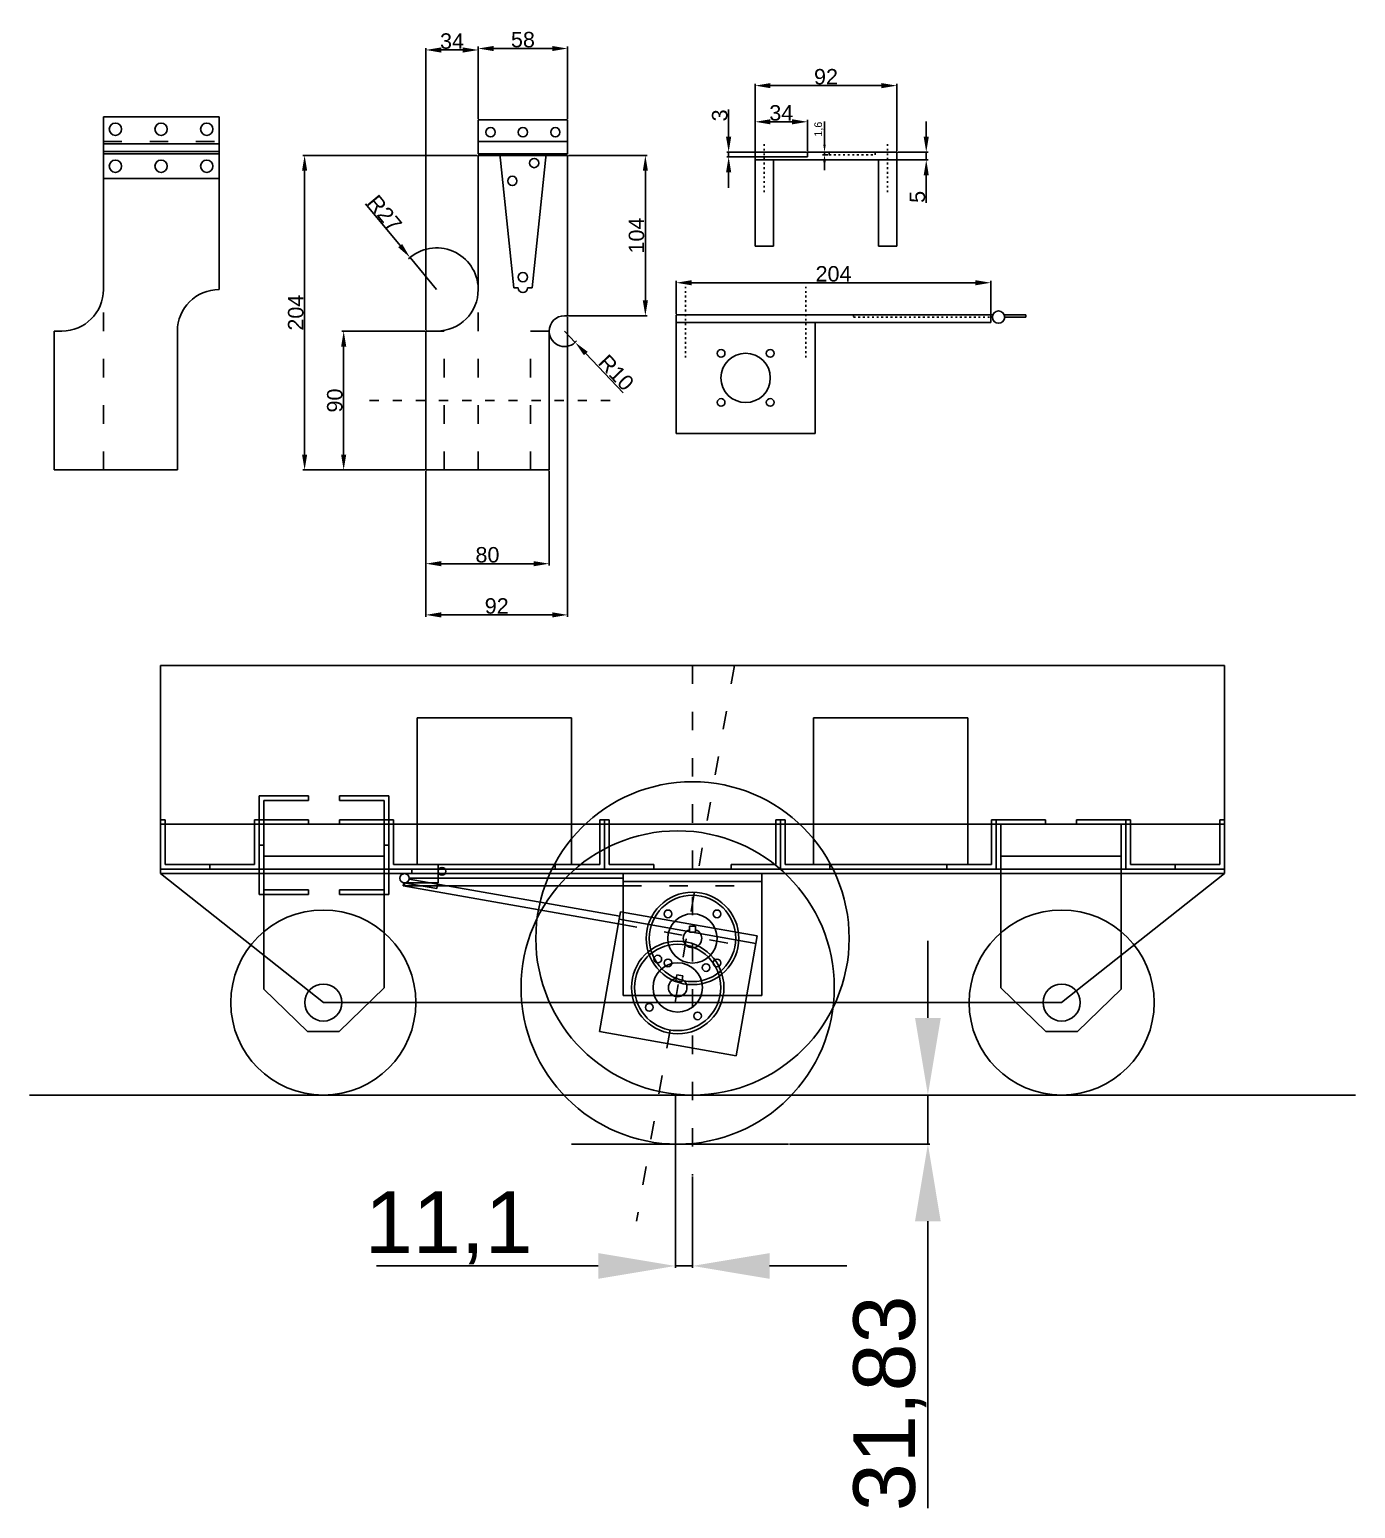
# Model space of a CAD drawing. Header units: millimetres. Extents: x -190 to 2932, y -54 to 4674.
# Drawn here: x 759 to 1619, y 1725 to 2684 of the extents above; entities that cross this region are included whole.
import ezdxf

# ---------------------------------------------------------------- set-up
doc = ezdxf.new("R2010")
doc.units = ezdxf.units.MM
doc.linetypes.add('ACAD_ISO03W100', pattern=[30, 12, -18])
doc.styles.get("Standard").update_dxf_attribs({"font": 'arial.ttf'})
doc.dimstyles.new('ISO-25', dxfattribs={"dimtxt": 40, "dimasz": 50, "dimexe": 1.25, "dimexo": 0.625, "dimtad": 1, "dimtxsty": 'Standard', "dimcen": 2.5, "dimadec": 0, "dimazin": 0, "dimtfac": 1, "dimtmove": 0, "dimatfit": 3, "dimfxl": 1, "dimarcsym": 0})

# ---------------------------------------------------------------- blocks, each defined once
blk = doc.blocks.new('*D38')
at = {"color": 0, "lineweight": -2, "transparency": 16777216}
for p, q in [((1341.84, 2043.46), (1341.84, 2093.46)), ((1251.98, 1993.46), (1343.09, 1993.46)), ((1341.84, 1993.46), (1341.84, 1961.64)), ((1251.98, 1961.64), (1343.09, 1961.64)), ((1341.84, 1911.64), (1341.84, 1725.44))]:
    blk.add_line(p, q, dxfattribs=at)
at = {"color": 0, "transparency": 16777216}
for points in [[(1333.51, 2043.46), (1350.17, 2043.46), (1341.84, 1993.46)], [(1333.51, 1911.64), (1350.17, 1911.64), (1341.84, 1961.64)]]:
    blk.add_solid(points, dxfattribs=at)
at = {"layer": 'Defpoints', "color": 0, "transparency": 16777216}
for p in [(1251.35, 1993.46), (1341.84, 1993.46), (1251.35, 1961.64)]:
    blk.add_point(p, dxfattribs=at)
at = {"color": 0, "transparency": 16777216, "insert": (1317.18, 1793.54), "char_height": 40, "attachment_point": 5, "rotation": 90}
blk.add_mtext('31,83', dxfattribs=at)
blk = doc.blocks.new('*D40')
at = {"color": 0, "lineweight": -2, "transparency": 16777216}
for p, q in [((1178.07, 1961.01), (1178.07, 1881.39)), ((1189.17, 1940.62), (1189.17, 1881.39)), ((1128.07, 1882.64), (984.22, 1882.64)), ((1189.17, 1882.64), (1178.07, 1882.64)), ((1239.17, 1882.64), (1289.17, 1882.64))]:
    blk.add_line(p, q, dxfattribs=at)
at = {"color": 0, "transparency": 16777216}
for points in [[(1128.07, 1890.97), (1128.07, 1874.3), (1178.07, 1882.64)], [(1239.17, 1890.97), (1239.17, 1874.3), (1189.17, 1882.64)]]:
    blk.add_solid(points, dxfattribs=at)
at = {"layer": 'Defpoints', "color": 0, "transparency": 16777216}
for p in [(1178.07, 1961.64), (1189.17, 1941.24), (1189.17, 1882.64)]:
    blk.add_point(p, dxfattribs=at)
at = {"color": 0, "transparency": 16777216, "insert": (1031.05, 1907.3), "char_height": 40, "attachment_point": 5}
blk.add_mtext('11,1', dxfattribs=at)
blk = doc.blocks.new('*D55')
at = {"color": 0, "lineweight": -2, "transparency": 16777216}
for p, q in [((1015.55, 2488.89), (961.66, 2488.89)), ((962.91, 2478.89), (962.91, 2408.89)), ((1015.55, 2398.89), (961.66, 2398.89))]:
    blk.add_line(p, q, dxfattribs=at)
at = {"color": 0, "transparency": 16777216}
for points in [[(961.25, 2478.89), (964.58, 2478.89), (962.91, 2488.89)], [(961.25, 2408.89), (964.58, 2408.89), (962.91, 2398.89)]]:
    blk.add_solid(points, dxfattribs=at)
at = {"layer": 'Defpoints', "color": 0, "transparency": 16777216}
for p in [(1016.18, 2488.89), (962.91, 2398.89), (1016.18, 2398.89)]:
    blk.add_point(p, dxfattribs=at)
at = {"color": 0, "transparency": 16777216, "insert": (957.18, 2443.89), "char_height": 10, "attachment_point": 5, "rotation": 90}
blk.add_mtext('90', dxfattribs=at)
blk = doc.blocks.new('*D56')
at = {"color": 0, "lineweight": -2, "transparency": 16777216}
for p, q in [((1016.18, 2398.26), (1016.18, 2336.82)), ((1096.18, 2398.26), (1096.18, 2336.82)), ((1026.18, 2338.07), (1086.18, 2338.07))]:
    blk.add_line(p, q, dxfattribs=at)
at = {"color": 0, "transparency": 16777216}
for points in [[(1026.18, 2339.73), (1026.18, 2336.4), (1016.18, 2338.07)], [(1086.18, 2339.73), (1086.18, 2336.4), (1096.18, 2338.07)]]:
    blk.add_solid(points, dxfattribs=at)
at = {"layer": 'Defpoints', "color": 0, "transparency": 16777216}
for p in [(1016.18, 2398.89), (1096.18, 2398.89), (1096.18, 2338.07)]:
    blk.add_point(p, dxfattribs=at)
at = {"color": 0, "transparency": 16777216, "insert": (1056.18, 2343.8), "char_height": 10, "attachment_point": 5}
blk.add_mtext('80', dxfattribs=at)
blk = doc.blocks.new('*D57')
at = {"color": 0, "lineweight": -2, "transparency": 16777216}
for p, q in [((977.11, 2571.41), (999.55, 2544.36)), ((1023.18, 2515.89), (1005.94, 2536.67))]:
    blk.add_line(p, q, dxfattribs=at)
blk.add_arc((1023.18, 2515.89), 27, 1.32629, 132.33505, dxfattribs=at)
at = {"color": 0, "transparency": 16777216}
blk.add_solid([(1000.83, 2545.43), (998.27, 2543.3), (1005.94, 2536.67)], dxfattribs=at)
at = {"layer": 'Defpoints', "color": 0, "transparency": 16777216}
for p in [(1005.94, 2536.67), (1023.18, 2515.89)]:
    blk.add_point(p, dxfattribs=at)
at = {"color": 0, "transparency": 16777216, "insert": (989.48, 2565.34), "char_height": 10, "attachment_point": 5, "rotation": 309.68247}
blk.add_mtext('R27', dxfattribs=at)
blk = doc.blocks.new('*D58')
at = {"color": 0, "lineweight": -2, "transparency": 16777216}
for p, q in [((1106.18, 2488.89), (1113.07, 2481.64)), ((1144.15, 2448.95), (1119.96, 2474.39))]:
    blk.add_line(p, q, dxfattribs=at)
blk.add_arc((1106.18, 2488.89), 10, 183.58099, 320.71311, dxfattribs=at)
at = {"color": 0, "transparency": 16777216}
blk.add_solid([(1121.16, 2475.54), (1118.75, 2473.24), (1113.07, 2481.64)], dxfattribs=at)
at = {"layer": 'Defpoints', "color": 0, "transparency": 16777216}
for p in [(1106.18, 2488.89), (1113.07, 2481.64)]:
    blk.add_point(p, dxfattribs=at)
at = {"color": 0, "transparency": 16777216, "insert": (1139.65, 2461.99), "char_height": 10, "attachment_point": 5, "rotation": 313.55114}
blk.add_mtext('R10', dxfattribs=at)
blk = doc.blocks.new('*D59')
at = {"color": 0, "lineweight": -2, "transparency": 16777216}
for p, q in [((1108.8, 2602.89), (1159.84, 2602.89)), ((1158.59, 2508.89), (1158.59, 2592.89)), ((1108.8, 2498.89), (1159.84, 2498.89))]:
    blk.add_line(p, q, dxfattribs=at)
at = {"color": 0, "transparency": 16777216}
for points in [[(1156.93, 2592.89), (1160.26, 2592.89), (1158.59, 2602.89)], [(1156.93, 2508.89), (1160.26, 2508.89), (1158.59, 2498.89)]]:
    blk.add_solid(points, dxfattribs=at)
at = {"layer": 'Defpoints', "color": 0, "transparency": 16777216}
for p in [(1108.18, 2602.89), (1158.59, 2602.89), (1108.18, 2498.89)]:
    blk.add_point(p, dxfattribs=at)
at = {"color": 0, "transparency": 16777216, "insert": (1152.86, 2550.89), "char_height": 10, "attachment_point": 5, "rotation": 90}
blk.add_mtext('104', dxfattribs=at)
blk = doc.blocks.new('*D60')
at = {"color": 0, "lineweight": -2, "transparency": 16777216}
for p, q in [((1050.18, 2626.51), (1050.18, 2673.44)), ((1060.18, 2672.19), (1098.18, 2672.19)), ((1108.18, 2626.51), (1108.18, 2673.44))]:
    blk.add_line(p, q, dxfattribs=at)
at = {"color": 0, "transparency": 16777216}
for points in [[(1060.18, 2673.85), (1060.18, 2670.52), (1050.18, 2672.19)], [(1098.18, 2673.85), (1098.18, 2670.52), (1108.18, 2672.19)]]:
    blk.add_solid(points, dxfattribs=at)
at = {"layer": 'Defpoints', "color": 0, "transparency": 16777216}
for p in [(1108.18, 2672.19), (1050.18, 2625.89), (1108.18, 2625.89)]:
    blk.add_point(p, dxfattribs=at)
at = {"color": 0, "transparency": 16777216, "insert": (1079.18, 2677.92), "char_height": 10, "attachment_point": 5}
blk.add_mtext('58', dxfattribs=at)
blk = doc.blocks.new('*D61')
at = {"color": 0, "lineweight": -2, "transparency": 16777216}
for p, q in [((1108.18, 2498.26), (1108.18, 2303.63)), ((1016.18, 2397.64), (1016.18, 2303.63)), ((1026.18, 2304.88), (1098.18, 2304.88))]:
    blk.add_line(p, q, dxfattribs=at)
at = {"color": 0, "transparency": 16777216}
for points in [[(1026.18, 2306.54), (1026.18, 2303.21), (1016.18, 2304.88)], [(1098.18, 2306.54), (1098.18, 2303.21), (1108.18, 2304.88)]]:
    blk.add_solid(points, dxfattribs=at)
at = {"layer": 'Defpoints', "color": 0, "transparency": 16777216}
for p in [(1108.18, 2498.89), (1016.18, 2398.26), (1108.18, 2304.88)]:
    blk.add_point(p, dxfattribs=at)
at = {"color": 0, "transparency": 16777216, "insert": (1062.18, 2310.61), "char_height": 10, "attachment_point": 5}
blk.add_mtext('92', dxfattribs=at)
blk = doc.blocks.new('*D62')
at = {"color": 0, "lineweight": -2, "transparency": 16777216}
for p, q in [((1016.18, 2489.51), (1016.18, 2672.49)), ((1040.18, 2671.24), (1026.18, 2671.24)), ((1050.18, 2626.51), (1050.18, 2672.49))]:
    blk.add_line(p, q, dxfattribs=at)
at = {"color": 0, "transparency": 16777216}
for points in [[(1026.18, 2672.9), (1026.18, 2669.57), (1016.18, 2671.24)], [(1040.18, 2672.9), (1040.18, 2669.57), (1050.18, 2671.24)]]:
    blk.add_solid(points, dxfattribs=at)
at = {"layer": 'Defpoints', "color": 0, "transparency": 16777216}
for p in [(1016.18, 2671.24), (1050.18, 2625.89), (1016.18, 2488.89)]:
    blk.add_point(p, dxfattribs=at)
at = {"color": 0, "transparency": 16777216, "insert": (1033.18, 2676.97), "char_height": 10, "attachment_point": 5}
blk.add_mtext('34', dxfattribs=at)
blk = doc.blocks.new('*D63')
at = {"color": 0, "lineweight": -2, "transparency": 16777216}
for p, q in [((1049.55, 2602.89), (936.33, 2602.89)), ((937.58, 2408.89), (937.58, 2592.89)), ((1015.55, 2398.89), (936.33, 2398.89))]:
    blk.add_line(p, q, dxfattribs=at)
at = {"color": 0, "transparency": 16777216}
for points in [[(935.91, 2592.89), (939.25, 2592.89), (937.58, 2602.89)], [(935.91, 2408.89), (939.25, 2408.89), (937.58, 2398.89)]]:
    blk.add_solid(points, dxfattribs=at)
at = {"layer": 'Defpoints', "color": 0, "transparency": 16777216}
for p in [(937.58, 2602.89), (1050.18, 2602.89), (1016.18, 2398.89)]:
    blk.add_point(p, dxfattribs=at)
at = {"color": 0, "transparency": 16777216, "insert": (931.85, 2500.89), "char_height": 10, "attachment_point": 5, "rotation": 90}
blk.add_mtext('204', dxfattribs=at)
blk = doc.blocks.new('*D64')
at = {"color": 0, "lineweight": -2, "transparency": 16777216}
for p, q in [((1229.75, 2602.54), (1229.75, 2649.37)), ((1239.75, 2648.12), (1311.75, 2648.12)), ((1321.75, 2605.54), (1321.75, 2649.37))]:
    blk.add_line(p, q, dxfattribs=at)
at = {"color": 0, "transparency": 16777216}
for points in [[(1239.75, 2649.79), (1239.75, 2646.46), (1229.75, 2648.12)], [(1311.75, 2649.79), (1311.75, 2646.46), (1321.75, 2648.12)]]:
    blk.add_solid(points, dxfattribs=at)
at = {"layer": 'Defpoints', "color": 0, "transparency": 16777216}
for p in [(1321.75, 2648.12), (1229.75, 2601.92), (1321.75, 2604.92)]:
    blk.add_point(p, dxfattribs=at)
at = {"color": 0, "transparency": 16777216, "insert": (1275.75, 2653.85), "char_height": 10, "attachment_point": 5}
blk.add_mtext('92', dxfattribs=at)
blk = doc.blocks.new('*D65')
at = {"color": 0, "lineweight": -2, "transparency": 16777216}
for p, q in [((1229.75, 2602.54), (1229.75, 2625.91)), ((1253.75, 2624.66), (1239.75, 2624.66)), ((1263.75, 2605.54), (1263.75, 2625.91))]:
    blk.add_line(p, q, dxfattribs=at)
at = {"color": 0, "transparency": 16777216}
for points in [[(1239.75, 2626.33), (1239.75, 2623), (1229.75, 2624.66)], [(1253.75, 2626.33), (1253.75, 2623), (1263.75, 2624.66)]]:
    blk.add_solid(points, dxfattribs=at)
at = {"layer": 'Defpoints', "color": 0, "transparency": 16777216}
for p in [(1229.75, 2624.66), (1229.75, 2601.92), (1263.75, 2604.92)]:
    blk.add_point(p, dxfattribs=at)
at = {"color": 0, "transparency": 16777216, "insert": (1246.75, 2630.4), "char_height": 10, "attachment_point": 5}
blk.add_mtext('34', dxfattribs=at)
blk = doc.blocks.new('*D66')
at = {"color": 0, "lineweight": -2, "transparency": 16777216}
for p, q in [((1340.78, 2614.92), (1340.78, 2624.92)), ((1322.37, 2604.92), (1342.03, 2604.92)), ((1322.37, 2599.92), (1342.03, 2599.92)), ((1340.78, 2604.92), (1340.78, 2599.92)), ((1340.78, 2589.92), (1340.78, 2572.04))]:
    blk.add_line(p, q, dxfattribs=at)
at = {"color": 0, "transparency": 16777216}
for points in [[(1339.11, 2614.92), (1342.44, 2614.92), (1340.78, 2604.92)], [(1339.11, 2589.92), (1342.44, 2589.92), (1340.78, 2599.92)]]:
    blk.add_solid(points, dxfattribs=at)
at = {"layer": 'Defpoints', "color": 0, "transparency": 16777216}
for p in [(1321.75, 2604.92), (1321.75, 2599.92), (1340.78, 2599.92)]:
    blk.add_point(p, dxfattribs=at)
at = {"color": 0, "transparency": 16777216, "insert": (1335.07, 2575.98), "char_height": 10, "attachment_point": 5, "rotation": 90}
blk.add_mtext('5', dxfattribs=at)
blk = doc.blocks.new('*D67')
at = {"color": 0, "lineweight": -2, "transparency": 16777216}
for p, q in [((1212.6, 2614.92), (1212.6, 2632.72)), ((1263.12, 2604.92), (1211.35, 2604.92)), ((1263.12, 2601.92), (1211.35, 2601.92)), ((1212.6, 2601.92), (1212.6, 2604.92)), ((1212.6, 2591.92), (1212.6, 2581.92))]:
    blk.add_line(p, q, dxfattribs=at)
at = {"color": 0, "transparency": 16777216}
for points in [[(1210.93, 2614.92), (1214.26, 2614.92), (1212.6, 2604.92)], [(1210.93, 2591.92), (1214.26, 2591.92), (1212.6, 2601.92)]]:
    blk.add_solid(points, dxfattribs=at)
at = {"layer": 'Defpoints', "color": 0, "transparency": 16777216}
for p in [(1212.6, 2604.92), (1263.75, 2604.92), (1263.75, 2601.92)]:
    blk.add_point(p, dxfattribs=at)
at = {"color": 0, "transparency": 16777216, "insert": (1206.86, 2628.82), "char_height": 10, "attachment_point": 5, "rotation": 90}
blk.add_mtext('3', dxfattribs=at)
blk = doc.blocks.new('*D68')
at = {"color": 0, "lineweight": -2, "transparency": 16777216}
for p, q in [((1274.79, 2609.92), (1274.79, 2624.8)), ((1277.22, 2604.92), (1273.54, 2604.92)), ((1277.22, 2603.32), (1273.54, 2603.32)), ((1274.79, 2603.32), (1274.79, 2604.92)), ((1274.79, 2598.32), (1274.79, 2593.32))]:
    blk.add_line(p, q, dxfattribs=at)
at = {"color": 0, "transparency": 16777216}
for points in [[(1273.96, 2609.92), (1275.62, 2609.92), (1274.79, 2604.92)], [(1273.96, 2598.32), (1275.62, 2598.32), (1274.79, 2603.32)]]:
    blk.add_solid(points, dxfattribs=at)
at = {"layer": 'Defpoints', "color": 0, "transparency": 16777216}
for p in [(1274.79, 2604.92), (1277.85, 2604.92), (1277.85, 2603.32)]:
    blk.add_point(p, dxfattribs=at)
at = {"color": 0, "transparency": 16777216, "insert": (1271.16, 2619.86), "char_height": 5, "attachment_point": 5, "rotation": 90}
blk.add_mtext('1,6', dxfattribs=at)
blk = doc.blocks.new('*D69')
at = {"color": 0, "lineweight": -2, "transparency": 16777216}
for p, q in [((1178.64, 2500.21), (1178.64, 2521.54)), ((1188.64, 2520.29), (1372.64, 2520.29)), ((1382.64, 2500.21), (1382.64, 2521.54))]:
    blk.add_line(p, q, dxfattribs=at)
at = {"color": 0, "transparency": 16777216}
for points in [[(1188.64, 2521.95), (1188.64, 2518.62), (1178.64, 2520.29)], [(1372.64, 2521.95), (1372.64, 2518.62), (1382.64, 2520.29)]]:
    blk.add_solid(points, dxfattribs=at)
at = {"layer": 'Defpoints', "color": 0, "transparency": 16777216}
for p in [(1382.64, 2520.29), (1178.64, 2499.58), (1382.64, 2499.58)]:
    blk.add_point(p, dxfattribs=at)
at = {"color": 0, "transparency": 16777216, "insert": (1280.64, 2526.02), "char_height": 10, "attachment_point": 5}
blk.add_mtext('204', dxfattribs=at)

msp = doc.modelspace()

# ---------------------------------------------------------------- linework, layer by layer
at = {"color": 4}
for p, q in [((882.092, 2627.888), (807.092, 2627.888)), ((807.092, 2627.888), (807.092, 2611.888)), ((882.092, 2627.888), (882.092, 2587.888)), ((1050.176, 2625.888), (1050.176, 2611.888)), ((1050.176, 2625.888), (1108.176, 2625.888)), ((1050.176, 2625.888), (1050.176, 2617.888)), ((1108.176, 2603.888), (1108.176, 2625.888)), ((807.092, 2587.888), (807.092, 2611.888)), ((882.092, 2610.388), (807.092, 2610.388)), ((882.092, 2611.888), (882.092, 2590.138)), ((882.092, 2610.388), (882.092, 2605.388)), ((1050.176, 2611.888), (1108.176, 2611.888)), ((1050.176, 2603.888), (1050.176, 2611.888)), ((882.092, 2605.388), (807.092, 2605.388)), ((807.092, 2603.888), (882.092, 2603.888)), ((1050.176, 2603.888), (1108.176, 2603.888)), ((1050.176, 2603.888), (1064.176, 2603.888)), ((1050.176, 2587.888), (1050.176, 2602.888)), ((1050.176, 2602.888), (1108.176, 2602.888)), ((1064.176, 2603.888), (1073.176, 2516.888)), ((1094.176, 2603.888), (1085.176, 2516.888)), ((1108.176, 2603.888), (1094.176, 2603.888)), ((1108.176, 2602.888), (1108.176, 2498.888)), ((1229.746, 2601.918), (1229.746, 2599.918)), ((1229.746, 2599.918), (1229.746, 2601.918)), ((1229.746, 2601.918), (1263.746, 2601.918)), ((1229.746, 2599.918), (1321.746, 2599.918)), ((1229.746, 2599.918), (1229.746, 2543.918)), ((1229.746, 2599.918), (1241.746, 2599.918)), ((1241.746, 2543.918), (1241.746, 2599.918)), ((1321.746, 2604.918), (1263.746, 2604.918)), ((1263.746, 2601.918), (1263.746, 2604.918)), ((1309.746, 2599.918), (1309.746, 2543.918)), ((1309.746, 2599.918), (1321.746, 2599.918)), ((1321.746, 2599.918), (1321.746, 2604.918)), ((1321.746, 2543.918), (1321.746, 2599.918)), ((882.092, 2590.138), (882.092, 2515.888)), ((882.092, 2587.888), (807.092, 2587.888)), ((807.092, 2515.888), (807.092, 2587.888)), ((1050.176, 2515.888), (1050.176, 2587.888)), ((1229.746, 2543.918), (1241.746, 2543.918)), ((1309.746, 2543.918), (1321.746, 2543.918)), ((1076.176, 2516.888), (1073.176, 2516.888)), ((1085.176, 2516.888), (1082.176, 2516.888)), ((1106.176, 2498.888), (1108.176, 2498.888)), ((1178.643, 2499.581), (1382.643, 2499.581)), ((1178.643, 2494.581), (1178.643, 2499.581)), ((1382.643, 2494.581), (1178.643, 2494.581)), ((1178.643, 2494.581), (1178.643, 2422.581)), ((1178.643, 2494.581), (1188.643, 2494.581)), ((1268.643, 2422.581), (1268.643, 2494.581)), ((1383.977, 2499.581), (1293.643, 2499.581)), ((1382.643, 2499.581), (1382.643, 2494.581)), ((1382.643, 2497.981), (1383.643, 2497.981)), ((1391.309, 2499.581), (1405.309, 2499.581)), ((1405.309, 2497.981), (1391.643, 2497.981)), ((1405.309, 2499.581), (1405.309, 2497.981)), ((775.092, 2488.888), (775.092, 2398.888)), ((780.092, 2488.888), (775.092, 2488.888)), ((775.092, 2398.888), (775.092, 2488.888)), ((855.092, 2488.888), (855.092, 2398.888)), ((1016.176, 2488.888), (1016.176, 2398.888)), ((1023.176, 2488.888), (1016.176, 2488.888)), ((1016.176, 2398.888), (1016.176, 2488.888)), ((1096.176, 2488.888), (1096.176, 2398.888)), ((1178.643, 2422.581), (1268.643, 2422.581)), ((855.092, 2398.888), (775.092, 2398.888)), ((1096.176, 2398.888), (1016.176, 2398.888)), ((1016.176, 2398.888), (1028.176, 2398.888)), ((1007.166, 2137.063), (1007.166, 2140.063)), ((1007.166, 2140.063), (1024.166, 2140.063)), ((1024.166, 2140.063), (1024.166, 2137.063)), ((1024.166, 2137.063), (1007.166, 2137.063)), ((1178.068, 1961.638), (1178.068, 1993.463))]:
    msp.add_line(p, q, dxfattribs=at)
at = {"color": 4, "linetype": 'ACAD_ISO03W100'}
for p, q in [((807.092, 2611.888), (882.092, 2611.888)), ((807.092, 2398.888), (807.092, 2515.888)), ((1050.176, 2398.888), (1050.176, 2515.888)), ((1028.176, 2488.888), (1016.176, 2488.888)), ((1028.176, 2398.888), (1028.176, 2488.888)), ((1084.176, 2398.888), (1084.176, 2488.888)), ((1084.176, 2488.888), (1096.176, 2488.888)), ((1216.38, 2272.063), (1152.846, 1911.745)), ((1189.166, 2272.063), (1189.166, 1941.244))]:
    msp.add_line(p, q, dxfattribs=at)
at = {"color": 4, "linetype": 'ACAD_ISO03W100', "ltscale": 0.1}
for p, q in [((1235.746, 2610.206), (1235.746, 2577.779)), ((1315.746, 2610.206), (1315.746, 2577.779)), ((1277.85, 2604.918), (1277.85, 2603.318)), ((1277.85, 2603.318), (1307.643, 2603.318)), ((1307.643, 2603.318), (1307.643, 2604.918)), ((1184.643, 2471.716), (1184.643, 2517.586)), ((1262.643, 2471.716), (1262.643, 2517.586)), ((1293.643, 2499.581), (1293.643, 2497.981)), ((1293.643, 2497.981), (1382.643, 2497.981))]:
    msp.add_line(p, q, dxfattribs=at)
at = {"color": 4, "linetype": 'ACAD_ISO03W100', "ltscale": 0.5}
msp.add_line((979.732, 2443.888), (1143.002, 2443.888), dxfattribs=at)
at = {"color": 7}
for p, q in [((1534.166, 2272.063), (844.166, 2272.063)), ((844.166, 2272.063), (844.166, 2137.063)), ((1534.166, 2172.063), (1534.166, 2272.063)), ((1534.166, 2137.063), (1534.166, 2172.063)), ((844.166, 2137.063), (949.725, 2053.463)), ((1428.608, 2053.463), (1534.166, 2137.063)), ((949.725, 2053.463), (1428.608, 2053.463))]:
    msp.add_line(p, q, dxfattribs=at)
at = {"color": 1}
for p, q in [((908.166, 2187.463), (908.166, 2155.463)), ((908.166, 2187.463), (940.166, 2187.463)), ((940.166, 2184.463), (940.166, 2187.463)), ((960.166, 2187.463), (960.166, 2184.463)), ((960.166, 2187.463), (992.166, 2187.463)), ((992.166, 2187.463), (992.166, 2155.463)), ((911.166, 2184.463), (911.166, 2155.463)), ((911.166, 2184.463), (940.166, 2184.463)), ((960.166, 2184.463), (989.166, 2184.463)), ((989.166, 2184.463), (989.166, 2155.463)), ((844.166, 2172.063), (844.166, 2140.063)), ((847.166, 2172.063), (844.166, 2172.063)), ((844.166, 2169.063), (1534.166, 2169.063)), ((847.166, 2172.063), (847.166, 2143.063)), ((905.166, 2172.063), (905.166, 2143.063)), ((905.166, 2172.063), (940.166, 2172.063)), ((908.166, 2172.063), (908.166, 2140.063)), ((908.166, 2169.063), (937.166, 2169.063)), ((911.166, 2169.063), (911.166, 2140.063)), ((940.166, 2172.063), (940.166, 2169.063)), ((986.166, 2169.063), (957.166, 2169.063)), ((960.166, 2172.063), (960.166, 2169.063)), ((960.166, 2172.063), (995.166, 2172.063)), ((989.166, 2169.063), (989.166, 2140.063)), ((992.166, 2172.063), (992.166, 2140.063)), ((995.166, 2172.063), (995.166, 2143.063)), ((1129.166, 2172.063), (1129.166, 2143.063)), ((1135.166, 2172.063), (1129.166, 2172.063)), ((1132.166, 2172.063), (1132.166, 2140.063)), ((1135.166, 2172.063), (1135.166, 2143.063)), ((1243.166, 2172.063), (1243.166, 2143.063)), ((1249.166, 2172.063), (1243.166, 2172.063)), ((1246.166, 2172.063), (1246.166, 2140.063)), ((1249.166, 2172.063), (1249.166, 2143.063)), ((1383.166, 2172.063), (1383.166, 2143.063)), ((1418.166, 2172.063), (1383.166, 2172.063)), ((1386.166, 2172.063), (1386.166, 2140.063)), ((1389.166, 2169.063), (1389.166, 2140.063)), ((1392.166, 2169.063), (1421.166, 2169.063)), ((1418.166, 2172.063), (1418.166, 2169.063)), ((1438.166, 2172.063), (1438.166, 2169.063)), ((1438.166, 2172.063), (1473.166, 2172.063)), ((1470.166, 2169.063), (1441.166, 2169.063)), ((1467.166, 2169.063), (1467.166, 2140.063)), ((1470.166, 2172.063), (1470.166, 2140.063)), ((1473.166, 2172.063), (1473.166, 2143.063)), ((1531.166, 2172.063), (1531.166, 2143.063)), ((1531.166, 2172.063), (1534.166, 2172.063)), ((1534.166, 2172.063), (1534.166, 2140.063)), ((911.166, 2155.463), (908.166, 2155.463)), ((908.166, 2123.463), (908.166, 2155.463)), ((911.166, 2155.463), (908.166, 2155.463)), ((911.166, 2126.463), (911.166, 2155.463)), ((989.166, 2155.463), (992.166, 2155.463)), ((989.166, 2126.463), (989.166, 2155.463)), ((989.166, 2155.463), (992.166, 2155.463)), ((992.166, 2123.463), (992.166, 2155.463)), ((844.166, 2140.063), (1534.166, 2140.063)), ((844.166, 2137.063), (844.166, 2140.063)), ((847.166, 2143.063), (876.166, 2143.063)), ((876.166, 2143.063), (876.166, 2140.063)), ((905.166, 2143.063), (876.166, 2143.063)), ((995.166, 2143.063), (1024.166, 2143.063)), ((1024.166, 2143.063), (1024.166, 2140.063)), ((1129.166, 2143.063), (1100.166, 2143.063)), ((1100.166, 2143.063), (1100.166, 2140.063)), ((1135.166, 2143.063), (1164.166, 2143.063)), ((1164.166, 2143.063), (1164.166, 2140.063)), ((1243.166, 2143.063), (1214.166, 2143.063)), ((1214.166, 2143.063), (1214.166, 2140.063)), ((1249.166, 2143.063), (1278.166, 2143.063)), ((1278.166, 2143.063), (1278.166, 2140.063)), ((1354.166, 2143.063), (1354.166, 2140.063)), ((1383.166, 2143.063), (1354.166, 2143.063)), ((1473.166, 2143.063), (1502.166, 2143.063)), ((1502.166, 2143.063), (1502.166, 2140.063)), ((1531.166, 2143.063), (1502.166, 2143.063)), ((1534.166, 2137.063), (1534.166, 2140.063)), ((844.166, 2137.063), (1534.166, 2137.063)), ((908.166, 2123.463), (940.166, 2123.463)), ((911.166, 2126.463), (940.166, 2126.463)), ((940.166, 2126.463), (940.166, 2123.463)), ((989.166, 2126.463), (960.166, 2126.463)), ((960.166, 2126.463), (960.166, 2123.463)), ((992.166, 2123.463), (960.166, 2123.463))]:
    msp.add_line(p, q, dxfattribs=at)
at = {"color": 3}
for p, q in [((911.166, 2148.463), (911.166, 2062.167)), ((989.166, 2148.463), (911.166, 2148.463)), ((989.166, 2063.029), (989.166, 2148.463)), ((1389.166, 2063.029), (1389.166, 2148.463)), ((1389.166, 2148.463), (1467.166, 2148.463)), ((1467.166, 2148.463), (1467.166, 2062.167)), ((939.386, 2034.615), (911.166, 2062.167)), ((960.063, 2034.615), (989.166, 2063.029)), ((1418.27, 2034.615), (1389.166, 2063.029)), ((1438.946, 2034.615), (1467.166, 2062.167)), ((960.063, 2034.615), (939.386, 2034.615)), ((1418.27, 2034.615), (1438.946, 2034.615)), ((759.187, 1993.463), (1619.146, 1993.463))]:
    msp.add_line(p, q, dxfattribs=at)
at = {"color": 6}
for p, q in [((1001.895, 2131.109), (1001.548, 2129.139)), ((1023.315, 2127.332), (1001.895, 2131.109)), ((1002.416, 2131.063), (1002.416, 2129.063)), ((1024.166, 2131.063), (1002.416, 2131.063)), ((1142.013, 2109.449), (1005.371, 2133.543)), ((1144.166, 2134.063), (1005.416, 2134.063)), ((1023.836, 2130.287), (1023.315, 2127.332)), ((1024.166, 2137.063), (1024.166, 2134.063)), ((1024.166, 2134.063), (1024.166, 2131.063)), ((1144.166, 2137.063), (1234.166, 2137.063)), ((1144.166, 2132.063), (1144.166, 2137.063)), ((1144.166, 2132.063), (1234.166, 2132.063)), ((1144.166, 2058.063), (1144.166, 2132.063)), ((1234.166, 2137.063), (1234.166, 2132.063)), ((1234.166, 2132.063), (1234.166, 2058.063)), ((1141.145, 2104.525), (1001.548, 2129.139)), ((1144.166, 2129.063), (1002.416, 2129.063)), ((1141.666, 2107.479), (1142.534, 2112.403)), ((1142.534, 2112.403), (1231.167, 2096.775)), ((1128.816, 2034.603), (1141.666, 2107.479)), ((1141.666, 2107.479), (1230.298, 2091.851)), ((1191.166, 2103.063), (1187.166, 2103.063)), ((1187.166, 2103.063), (1187.166, 2099.063)), ((1191.166, 2099.063), (1191.166, 2103.063)), ((1187.166, 2099.063), (1191.166, 2099.063)), ((1230.298, 2091.851), (1217.448, 2018.975)), ((1231.167, 2096.775), (1230.298, 2091.851)), ((1178.977, 2071.453), (1178.282, 2067.514)), ((1178.282, 2067.514), (1182.221, 2066.819)), ((1182.916, 2070.758), (1178.977, 2071.453)), ((1182.221, 2066.819), (1182.916, 2070.758)), ((1234.166, 2058.063), (1144.166, 2058.063)), ((1217.448, 2018.975), (1128.816, 2034.603)), ((1110.737, 1961.638), (1251.355, 1961.638))]:
    msp.add_line(p, q, dxfattribs=at)
at = {"color": 6, "linetype": 'ACAD_ISO03W100'}
for p, q in [((1144.166, 2129.063), (1234.166, 2129.063)), ((1141.145, 2104.525), (1229.777, 2088.896))]:
    msp.add_line(p, q, dxfattribs=at)
at = {"color": 2}
for points in [[(1010.666, 2143.063), (1110.666, 2143.063), (1110.666, 2238.063), (1010.666, 2238.063)], [(1367.666, 2143.063), (1267.666, 2143.063), (1267.666, 2238.063), (1367.666, 2238.063)]]:
    msp.add_lwpolyline(points, close=True, dxfattribs=at)
at = {"color": 4}
for centre, radius in [((814.834, 2619.888), 4), ((844.463, 2619.888), 4), ((874.092, 2619.888), 4), ((1058.176, 2617.888), 3), ((1079.176, 2617.888), 3), ((1100.176, 2617.888), 3), ((814.834, 2595.888), 4), ((844.463, 2595.888), 4), ((874.092, 2595.888), 4), ((1086.485, 2597.916), 3), ((1072.304, 2586.347), 3), ((1079.176, 2523.888), 3), ((1387.643, 2497.981), 4), ((1207.733, 2474.491), 2.5), ((1223.643, 2458.581), 16), ((1239.553, 2474.491), 2.5), ((1207.733, 2442.671), 2.5), ((1239.553, 2442.671), 2.5), ((1026.666, 2138.563), 2.5)]:
    msp.add_circle(centre, radius, dxfattribs=at)
at = {"color": 3}
for centre, radius in [((1189.166, 2095.063), 101.6), ((1179.557, 2063.227), 101.6), ((949.725, 2053.463), 60), ((1428.608, 2053.463), 60), ((949.725, 2053.463), 12), ((1428.608, 2053.463), 12)]:
    msp.add_circle(centre, radius, dxfattribs=at)
at = {"color": 6}
for centre, radius in [((1002.416, 2134.063), 3), ((1002.416, 2134.063), 3), ((1189.166, 2095.063), 30), ((1189.166, 2095.063), 28), ((1173.256, 2110.973), 2.5), ((1189.166, 2095.063), 16), ((1205.076, 2110.973), 2.5), ((1179.557, 2063.227), 30), ((1179.557, 2063.227), 28), ((1166.651, 2081.658), 2.5), ((1173.256, 2079.154), 2.5), ((1205.076, 2079.154), 2.5), ((1179.557, 2063.227), 16), ((1197.988, 2076.133), 2.5), ((1161.126, 2050.322), 2.5), ((1192.462, 2044.796), 2.5)]:
    msp.add_circle(centre, radius, dxfattribs=at)
at = {"color": 4}
for centre, radius, start, end in [((780.092, 2515.888), 27, 270, 0), ((882.092, 2488.888), 27, 90, 180), ((1023.176, 2515.888), 27, 270, 0), ((1079.176, 2516.888), 3, 180, 0), ((1106.176, 2488.888), 10, 90, 180)]:
    msp.add_arc(centre, radius, start, end, dxfattribs=at)
at = {"color": 6}
for centre, start, end in [((1189.166, 2095.063), 109.471221, 70.528779), ((1179.557, 2063.227), 99.471221, 60.528779)]:
    msp.add_arc(centre, 6, start, end, dxfattribs=at)

# ---------------------------------------------------------------- dimensions: what is measured, and where the dimension line sits
at = {"color": 5}
for base, p1, p2, picture, middle in [((1016.176, 2671.237), (1050.176, 2625.888), (1016.176, 2488.888), '*D62', (1033.176, 2676.971)), ((1108.176, 2672.187), (1050.176, 2625.888), (1108.176, 2625.888), '*D60', (1079.176, 2677.917)), ((1321.746, 2648.122), (1229.746, 2601.918), (1321.746, 2604.918), '*D64', (1275.746, 2653.853)), ((1229.746, 2624.663), (1263.746, 2604.918), (1229.746, 2601.918), '*D65', (1246.746, 2630.397)), ((1382.643, 2520.288), (1178.643, 2499.581), (1382.643, 2499.581), '*D69', (1280.643, 2526.019)), ((1108.176, 2304.876), (1016.176, 2398.263), (1108.176, 2498.888), '*D61', (1062.176, 2310.607)), ((1096.176, 2338.065), (1016.176, 2398.888), (1096.176, 2398.888), '*D56', (1056.176, 2343.796))]:
    dim = msp.add_linear_dim(base=base, p1=p1, p2=p2, dimstyle='ISO-25', override={"dimtxt": 10, "dimasz": 10}, dxfattribs=at)
    dim.commit()
    dim.dimension.update_dxf_attribs({"geometry": picture, "text_midpoint": middle})
for base, p1, p2, picture, middle in [((1212.598, 2604.918), (1263.746, 2601.918), (1263.746, 2604.918), '*D67', (1206.864, 2628.818)), ((1340.776, 2599.918), (1321.746, 2604.918), (1321.746, 2599.918), '*D66', (1335.065, 2575.978)), ((937.581, 2602.888), (1016.176, 2398.888), (1050.176, 2602.888), '*D63', (931.85, 2500.888)), ((1158.594, 2602.888), (1108.176, 2498.888), (1108.176, 2602.888), '*D59', (1152.863, 2550.888)), ((962.914, 2398.888), (1016.176, 2488.888), (1016.176, 2398.888), '*D55', (957.183, 2443.888))]:
    dim = msp.add_linear_dim(base=base, p1=p1, p2=p2, angle=90, dimstyle='ISO-25', override={"dimtxt": 10, "dimasz": 10}, dxfattribs=at)
    dim.commit()
    dim.dimension.update_dxf_attribs({"geometry": picture, "text_midpoint": middle})
dim = msp.add_linear_dim(base=(1274.789, 2604.918), p1=(1277.85, 2603.318), p2=(1277.85, 2604.918), angle=90, dimstyle='ISO-25', override={"dimtxt": 5, "dimasz": 5}, dxfattribs=at)
dim.commit()
dim.dimension.update_dxf_attribs({"geometry": '*D68', "text_midpoint": (1274.789, 2619.858), "dimtype": 160})
for center, mpoint, picture, middle in [((1023.176, 2515.888), (1005.935, 2536.667), '*D57', (989.482, 2565.34)), ((1106.176, 2488.888), (1113.066, 2481.641), '*D58', (1139.65, 2461.994))]:
    dim = msp.add_radius_dim(center=center, mpoint=mpoint, dimstyle='ISO-25', override={"dimtxt": 10, "dimasz": 10}, dxfattribs=at)
    dim.commit()
    dim.dimension.update_dxf_attribs({"geometry": picture, "text_midpoint": middle})
at = {"color": 6}
dim = msp.add_linear_dim(base=(1341.839, 1993.4635), p1=(1251.3546, 1961.6381), p2=(1251.3546, 1993.4635), angle=90, dimstyle='ISO-25', dxfattribs=at)
dim.commit()
dim.dimension.update_dxf_attribs({"geometry": '*D38', "text_midpoint": (1341.839, 1793.5369), "dimtype": 160})
at = {"color": 4}
dim = msp.add_linear_dim(base=(1189.166, 1882.637), p1=(1178.068, 1961.638), p2=(1189.166, 1941.244), dimstyle='ISO-25', dxfattribs=at)
dim.commit()
dim.dimension.update_dxf_attribs({"geometry": '*D40', "text_midpoint": (1031.052, 1882.637), "dimtype": 160})

doc.saveas('drawing.dxf')
